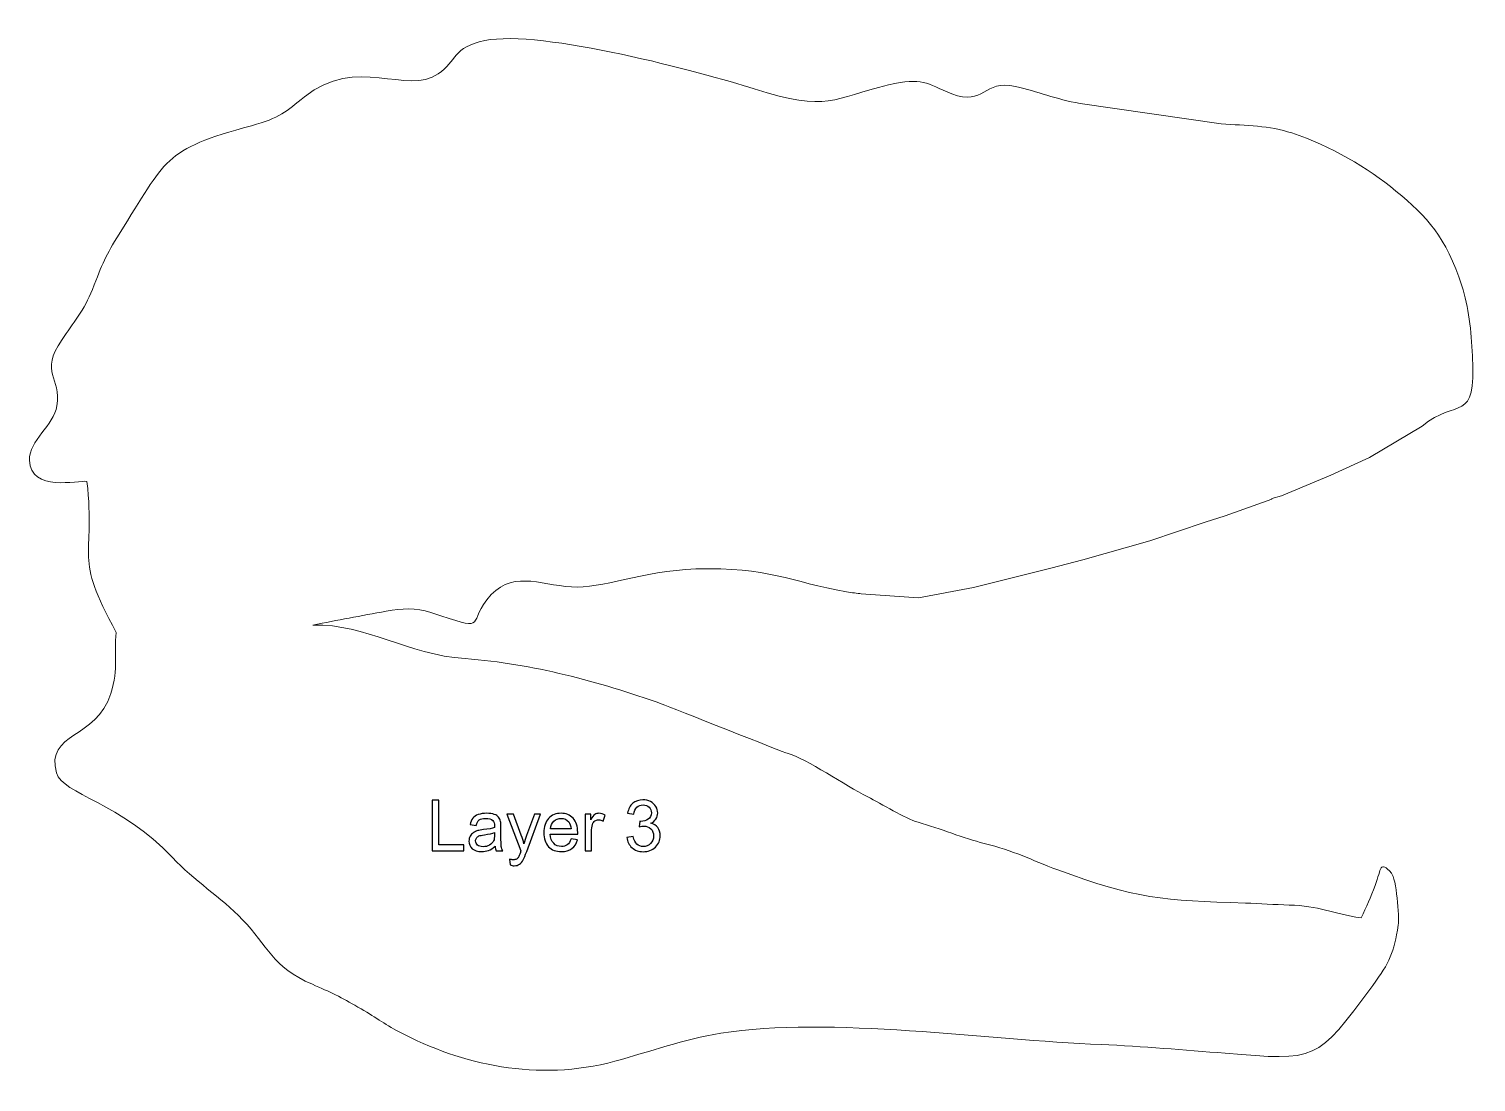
# Model space of a CAD drawing. Header units: millimetres. Extents: x -870 to 610, y 34 to 322.
# Drawn here: x -686.1 to -556.4, y 119.1 to 213.4 of the extents above; entities that cross this region are included whole.
import ezdxf

# ---------------------------------------------------------------- set-up
doc = ezdxf.new("R2010")
doc.units = ezdxf.units.MM
doc.header["$MEASUREMENT"] = 0
doc.layers.add('Layer 1', color=7, linetype='Continuous')

msp = doc.modelspace()

# ---------------------------------------------------------------- linework, layer by layer
at = {"layer": 'Layer 1', "lineweight": 18}
msp.add_open_spline([(-646.9738, 157.0363), (-652.2179, 157.3848), (-655.7936, 160.1444), (-660.6151, 160.0449), (-660.6151, 160.0449), (-658.4227, 160.4716), (-656.3581, 160.8696), (-654.0473, 161.2825), (-654.0473, 161.2825), (-652.6196, 161.5377), (-651.4345, 161.6113), (-650.0394, 161.1551), (-650.0394, 161.1551), (-644.9201, 159.4812), (-646.797, 159.9922), (-645.0445, 162.2961), (-645.0445, 162.2961), (-642.943, 165.059), (-640.4022, 163.6543), (-637.4533, 163.4514), (-637.4533, 163.4514), (-634.7367, 163.2646), (-631.2177, 164.9022), (-626.3146, 165.0637), (-626.3146, 165.0637), (-619.8221, 165.2774), (-617.8943, 163.9113), (-612.8207, 163.0129), (-612.8207, 163.0129), (-612.3047, 162.9215), (-611.8682, 162.9059), (-611.5055, 162.8305), (-611.5055, 162.8305), (-611.5055, 162.8305), (-611.5055, 162.8305), (-611.5055, 162.8305), (-611.5055, 162.8305), (-611.5055, 162.8305), (-606.3756, 162.48), (-606.3756, 162.48), (-606.3756, 162.48), (-606.3756, 162.48), (-601.4445, 163.4096), (-601.4445, 163.4096), (-601.4445, 163.4096), (-601.4445, 163.4096), (-594.5315, 165.1224), (-594.5315, 165.1224), (-594.5315, 165.1224), (-594.5315, 165.1224), (-591.655, 165.8917), (-591.655, 165.8917), (-591.655, 165.8917), (-591.655, 165.8917), (-585.6452, 167.5764), (-585.6452, 167.5764), (-585.6452, 167.5764), (-585.6452, 167.5764), (-580.6869, 169.2461), (-580.6869, 169.2461), (-580.6869, 169.2461), (-580.6869, 169.2461), (-578.9206, 169.8244), (-578.9206, 169.8244), (-578.9206, 169.8244), (-578.9206, 169.8244), (-574.7351, 171.3107), (-574.7351, 171.3107), (-574.7351, 171.3107), (-574.735, 171.329), (-574.7348, 171.3471), (-574.7343, 171.365), (-574.7343, 171.365), (-574.7343, 171.365), (-573.8757, 171.6159), (-573.8757, 171.6159), (-573.8757, 171.6159), (-573.8757, 171.6159), (-569.451, 173.4625), (-569.451, 173.4625), (-569.451, 173.4625), (-569.451, 173.4625), (-565.9894, 175.0373), (-565.9894, 175.0373), (-565.9894, 175.0373), (-565.9894, 175.0373), (-561.2753, 177.8594), (-561.2753, 177.8594), (-561.2753, 177.8594), (-558.13, 180.4905), (-556.4371, 177.8901), (-556.7525, 184.1582), (-556.7525, 184.1582), (-556.8656, 186.4085), (-557.1033, 188.5193), (-557.7125, 190.4304), (-557.7125, 190.4304), (-559.1092, 194.8129), (-560.8261, 196.5918), (-563.609, 198.9052), (-563.609, 198.9052), (-566.1786, 201.0414), (-569.4148, 202.9212), (-572.9481, 204.1102), (-572.9481, 204.1102), (-574.9193, 204.7736), (-577.0536, 204.7751), (-579.2595, 204.9286), (-579.2595, 204.9286), (-579.2595, 204.9286), (-591.8894, 206.7501), (-591.8894, 206.7501), (-591.8894, 206.7501), (-594.1145, 207.1446), (-595.7037, 207.8209), (-597.6784, 208.2776), (-597.6784, 208.2776), (-600.5695, 208.9462), (-600.4699, 206.4705), (-603.3883, 207.622), (-603.3883, 207.622), (-605.7354, 208.5482), (-605.974, 209.1316), (-609.0539, 208.4134), (-609.0539, 208.4134), (-614.0874, 207.2397), (-614.3995, 205.9063), (-621.1048, 208.0573), (-621.1048, 208.0573), (-625.6821, 209.5258), (-640.187, 213.4267), (-645.2216, 212.3863), (-645.2216, 212.3863), (-648.1153, 211.7883), (-647.7077, 210.5713), (-649.3978, 209.3971), (-649.3978, 209.3971), (-652.1646, 207.4748), (-656.7678, 211.08), (-661.3684, 207.3595), (-661.3684, 207.3595), (-663.0018, 206.0387), (-663.606, 205.4354), (-666.1036, 204.7595), (-666.1036, 204.7595), (-674.1365, 202.5857), (-673.6819, 201.7875), (-677.9765, 195.0515), (-677.9765, 195.0515), (-679.16, 193.195), (-679.4937, 192.3532), (-680.3691, 190.0905), (-680.3691, 190.0905), (-681.0743, 188.2677), (-682.1147, 187.047), (-683.0892, 185.6064), (-683.0892, 185.6064), (-685.1706, 182.5292), (-683.1299, 182.3025), (-683.5446, 179.6691), (-683.5446, 179.6691), (-683.818, 177.933), (-686.0503, 176.5513), (-686.0026, 174.8165), (-686.0026, 174.8165), (-685.9222, 171.8933), (-681.6367, 173.0342), (-680.8524, 172.9129), (-680.8524, 172.9129), (-680.0591, 165.811), (-682.129, 166.4539), (-678.2315, 159.3807), (-678.2315, 159.3807), (-678.4899, 157.3906), (-677.9788, 156.2653), (-678.7156, 153.901), (-678.7156, 153.901), (-679.9928, 149.8026), (-684.6165, 150.4457), (-683.5814, 146.8064), (-683.5814, 146.8064), (-683.0307, 144.8706), (-677.8064, 144.1568), (-673.1974, 139.221), (-673.1974, 139.221), (-671.2769, 137.1645), (-668.8949, 135.7024), (-666.9098, 133.6555), (-666.9098, 133.6555), (-664.6459, 131.3211), (-664.2992, 129.4118), (-660.664, 127.8695), (-660.664, 127.8695), (-659.0993, 127.2056), (-658.027, 126.6648), (-656.5831, 125.8374), (-656.5831, 125.8374), (-655.0648, 124.9672), (-654.2914, 124.3439), (-652.8817, 123.6024), (-652.8817, 123.6024), (-647.2816, 120.6571), (-640.4729, 119.1161), (-633.5642, 120.9815), (-633.5642, 120.9815), (-630.3851, 121.84), (-627.4658, 122.9472), (-624.0736, 123.4913), (-624.0736, 123.4913), (-614.3894, 125.0448), (-600.0786, 122.8618), (-590.0282, 122.4749), (-590.0282, 122.4749), (-586.2482, 122.3294), (-582.6075, 121.9663), (-578.9014, 121.6967), (-578.9014, 121.6967), (-570.687, 121.0263), (-570.7611, 120.8872), (-565.6934, 127.7709), (-565.6934, 127.7709), (-564.1628, 129.85), (-563.7883, 130.6931), (-563.4038, 133.1662), (-563.4038, 133.1662), (-563.2915, 133.8887), (-563.5927, 137.363), (-564.0159, 137.8232), (-564.0159, 137.8232), (-565.097, 138.9983), (-564.8844, 138.2774), (-565.4869, 136.7069), (-565.4869, 136.7069), (-565.8842, 135.6716), (-566.2536, 134.8074), (-566.7401, 133.8103), (-566.7401, 133.8103), (-569.2435, 134.2248), (-570.542, 134.9008), (-573.1749, 134.967), (-573.1749, 134.967), (-574.4794, 134.9998), (-575.7903, 135.1019), (-577.098, 135.1492), (-577.098, 135.1492), (-584.4351, 135.3504), (-586.9458, 135.55), (-593.9053, 138.1165), (-593.9053, 138.1165), (-596.3681, 139.0248), (-597.7765, 139.8255), (-600.5021, 140.4946), (-600.5021, 140.4946), (-602.2944, 140.9346), (-604.4605, 141.8376), (-606.4035, 142.3843), (-606.4035, 142.3843), (-607.5901, 142.7182), (-609.6821, 144.0391), (-610.9252, 144.6568), (-610.9252, 144.6568), (-612.9528, 145.6642), (-616.3513, 148.0529), (-618.1351, 148.5584), (-618.1351, 148.5584), (-618.172, 148.526), (-628.6024, 152.7033), (-629.3339, 152.9627), (-629.3339, 152.9627), (-635.1195, 155.0142), (-640.8313, 156.5572), (-646.9738, 157.0363)], degree=3, knots=[0, 0, 0, 0, 0.01449275, 0.01449275, 0.01449275, 0.01449275, 0.02898551, 0.02898551, 0.02898551, 0.02898551, 0.04347826, 0.04347826, 0.04347826, 0.04347826, 0.05797101, 0.05797101, 0.05797101, 0.05797101, 0.07246377, 0.07246377, 0.07246377, 0.07246377, 0.08695652, 0.08695652, 0.08695652, 0.08695652, 0.10144928, 0.10144928, 0.10144928, 0.10144928, 0.11594203, 0.11594203, 0.11594203, 0.11594203, 0.13043478, 0.13043478, 0.13043478, 0.13043478, 0.14492754, 0.14492754, 0.14492754, 0.14492754, 0.15942029, 0.15942029, 0.15942029, 0.15942029, 0.17391304, 0.17391304, 0.17391304, 0.17391304, 0.1884058, 0.1884058, 0.1884058, 0.1884058, 0.20289855, 0.20289855, 0.20289855, 0.20289855, 0.2173913, 0.2173913, 0.2173913, 0.2173913, 0.23188406, 0.23188406, 0.23188406, 0.23188406, 0.24637681, 0.24637681, 0.24637681, 0.24637681, 0.26086957, 0.26086957, 0.26086957, 0.26086957, 0.27536232, 0.27536232, 0.27536232, 0.27536232, 0.28985507, 0.28985507, 0.28985507, 0.28985507, 0.30434783, 0.30434783, 0.30434783, 0.30434783, 0.31884058, 0.31884058, 0.31884058, 0.31884058, 0.33333333, 0.33333333, 0.33333333, 0.33333333, 0.34782609, 0.34782609, 0.34782609, 0.34782609, 0.36231884, 0.36231884, 0.36231884, 0.36231884, 0.37681159, 0.37681159, 0.37681159, 0.37681159, 0.39130435, 0.39130435, 0.39130435, 0.39130435, 0.4057971, 0.4057971, 0.4057971, 0.4057971, 0.42028986, 0.42028986, 0.42028986, 0.42028986, 0.43478261, 0.43478261, 0.43478261, 0.43478261, 0.44927536, 0.44927536, 0.44927536, 0.44927536, 0.46376812, 0.46376812, 0.46376812, 0.46376812, 0.47826087, 0.47826087, 0.47826087, 0.47826087, 0.49275362, 0.49275362, 0.49275362, 0.49275362, 0.50724638, 0.50724638, 0.50724638, 0.50724638, 0.52173913, 0.52173913, 0.52173913, 0.52173913, 0.53623188, 0.53623188, 0.53623188, 0.53623188, 0.55072464, 0.55072464, 0.55072464, 0.55072464, 0.56521739, 0.56521739, 0.56521739, 0.56521739, 0.57971014, 0.57971014, 0.57971014, 0.57971014, 0.5942029, 0.5942029, 0.5942029, 0.5942029, 0.60869565, 0.60869565, 0.60869565, 0.60869565, 0.62318841, 0.62318841, 0.62318841, 0.62318841, 0.63768116, 0.63768116, 0.63768116, 0.63768116, 0.65217391, 0.65217391, 0.65217391, 0.65217391, 0.66666667, 0.66666667, 0.66666667, 0.66666667, 0.68115942, 0.68115942, 0.68115942, 0.68115942, 0.69565217, 0.69565217, 0.69565217, 0.69565217, 0.71014493, 0.71014493, 0.71014493, 0.71014493, 0.72463768, 0.72463768, 0.72463768, 0.72463768, 0.73913043, 0.73913043, 0.73913043, 0.73913043, 0.75362319, 0.75362319, 0.75362319, 0.75362319, 0.76811594, 0.76811594, 0.76811594, 0.76811594, 0.7826087, 0.7826087, 0.7826087, 0.7826087, 0.79710145, 0.79710145, 0.79710145, 0.79710145, 0.8115942, 0.8115942, 0.8115942, 0.8115942, 0.82608696, 0.82608696, 0.82608696, 0.82608696, 0.84057971, 0.84057971, 0.84057971, 0.84057971, 0.85507246, 0.85507246, 0.85507246, 0.85507246, 0.86956522, 0.86956522, 0.86956522, 0.86956522, 0.88405797, 0.88405797, 0.88405797, 0.88405797, 0.89855072, 0.89855072, 0.89855072, 0.89855072, 0.91304348, 0.91304348, 0.91304348, 0.91304348, 0.92753623, 0.92753623, 0.92753623, 0.92753623, 0.94202899, 0.94202899, 0.94202899, 0.94202899, 0.95652174, 0.95652174, 0.95652174, 0.95652174, 0.97101449, 0.97101449, 0.97101449, 0.97101449, 1, 1, 1, 1], dxfattribs=at)
at = {"layer": 'Layer 1'}
for points, knots in [([(-649.9378, 139.8211), (-649.9378, 139.8211), (-649.9378, 144.3677), (-649.9378, 144.3677), (-649.9378, 144.3677), (-649.9378, 144.3677), (-649.3346, 144.3677), (-649.3346, 144.3677), (-649.3346, 144.3677), (-649.3346, 144.3677), (-649.3346, 140.3545), (-649.3346, 140.3545), (-649.3346, 140.3545), (-649.3346, 140.3545), (-647.0994, 140.3545), (-647.0994, 140.3545), (-647.0994, 140.3545), (-647.0994, 140.3545), (-647.0994, 139.8211), (-647.0994, 139.8211), (-647.0994, 139.8211), (-647.0994, 139.8211), (-649.9378, 139.8211), (-649.9378, 139.8211)], [0, 0, 0, 0, 0.14285714, 0.14285714, 0.14285714, 0.14285714, 0.28571429, 0.28571429, 0.28571429, 0.28571429, 0.42857143, 0.42857143, 0.42857143, 0.42857143, 0.57142857, 0.57142857, 0.57142857, 0.57142857, 0.71428571, 0.71428571, 0.71428571, 0.71428571, 1, 1, 1, 1]), ([(-632.4858, 141.0276), (-632.4858, 141.0276), (-631.927, 141.1038), (-631.927, 141.1038), (-631.927, 141.1038), (-631.8624, 140.7863), (-631.7545, 140.5577), (-631.601, 140.418), (-631.601, 140.418), (-631.4476, 140.2783), (-631.2592, 140.2085), (-631.0359, 140.2085), (-631.0359, 140.2085), (-630.7713, 140.2085), (-630.548, 140.2995), (-630.3681, 140.4815), (-630.3681, 140.4815), (-630.1882, 140.6635), (-630.0982, 140.889), (-630.0982, 141.1578), (-630.0982, 141.1578), (-630.0982, 141.4139), (-630.1818, 141.6256), (-630.3501, 141.7928), (-630.3501, 141.7928), (-630.5173, 141.9589), (-630.73, 142.0425), (-630.9893, 142.0425), (-630.9893, 142.0425), (-631.0951, 142.0425), (-631.2264, 142.0214), (-631.3841, 141.9801), (-631.3841, 141.9801), (-631.3841, 141.9801), (-631.3216, 142.4691), (-631.3216, 142.4691), (-631.3216, 142.4691), (-631.2846, 142.4648), (-631.2539, 142.4627), (-631.2317, 142.4627), (-631.2317, 142.4627), (-630.9925, 142.4627), (-630.7787, 142.5251), (-630.5871, 142.649), (-630.5871, 142.649), (-630.3966, 142.7728), (-630.3014, 142.9633), (-630.3014, 143.2205), (-630.3014, 143.2205), (-630.3014, 143.4247), (-630.3712, 143.5941), (-630.5099, 143.7285), (-630.5099, 143.7285), (-630.6485, 143.8629), (-630.8274, 143.9296), (-631.0465, 143.9296), (-631.0465, 143.9296), (-631.2645, 143.9296), (-631.4455, 143.8608), (-631.5904, 143.7232), (-631.5904, 143.7232), (-631.7354, 143.5856), (-631.8286, 143.3792), (-631.8698, 143.1041), (-631.8698, 143.1041), (-631.8698, 143.1041), (-632.4286, 143.2057), (-632.4286, 143.2057), (-632.4286, 143.2057), (-632.3599, 143.5803), (-632.2053, 143.8713), (-631.963, 144.0777), (-631.963, 144.0777), (-631.7217, 144.2841), (-631.4201, 144.3868), (-631.0602, 144.3868), (-631.0602, 144.3868), (-630.8126, 144.3868), (-630.584, 144.3338), (-630.3755, 144.2269), (-630.3755, 144.2269), (-630.1659, 144.1211), (-630.0061, 143.9761), (-629.8961, 143.793), (-629.8961, 143.793), (-629.7849, 143.6089), (-629.7299, 143.4141), (-629.7299, 143.2078), (-629.7299, 143.2078), (-629.7299, 143.012), (-629.7828, 142.8342), (-629.8876, 142.6733), (-629.8876, 142.6733), (-629.9934, 142.5124), (-630.1501, 142.3844), (-630.3564, 142.2891), (-630.3564, 142.2891), (-630.0876, 142.2278), (-629.8791, 142.0986), (-629.7299, 141.9028), (-629.7299, 141.9028), (-629.5817, 141.7081), (-629.5076, 141.4626), (-629.5076, 141.1694), (-629.5076, 141.1694), (-629.5076, 140.7725), (-629.6526, 140.4349), (-629.9416, 140.1587), (-629.9416, 140.1587), (-630.2315, 139.8825), (-630.5977, 139.7449), (-631.0401, 139.7449), (-631.0401, 139.7449), (-631.4391, 139.7449), (-631.7704, 139.8645), (-632.0339, 140.1026), (-632.0339, 140.1026), (-632.2985, 140.3407), (-632.4488, 140.6487), (-632.4858, 141.0276)], [0, 0, 0, 0, 0.03225806, 0.03225806, 0.03225806, 0.03225806, 0.06451613, 0.06451613, 0.06451613, 0.06451613, 0.09677419, 0.09677419, 0.09677419, 0.09677419, 0.12903226, 0.12903226, 0.12903226, 0.12903226, 0.16129032, 0.16129032, 0.16129032, 0.16129032, 0.19354839, 0.19354839, 0.19354839, 0.19354839, 0.22580645, 0.22580645, 0.22580645, 0.22580645, 0.25806452, 0.25806452, 0.25806452, 0.25806452, 0.29032258, 0.29032258, 0.29032258, 0.29032258, 0.32258065, 0.32258065, 0.32258065, 0.32258065, 0.35483871, 0.35483871, 0.35483871, 0.35483871, 0.38709677, 0.38709677, 0.38709677, 0.38709677, 0.41935484, 0.41935484, 0.41935484, 0.41935484, 0.4516129, 0.4516129, 0.4516129, 0.4516129, 0.48387097, 0.48387097, 0.48387097, 0.48387097, 0.51612903, 0.51612903, 0.51612903, 0.51612903, 0.5483871, 0.5483871, 0.5483871, 0.5483871, 0.58064516, 0.58064516, 0.58064516, 0.58064516, 0.61290323, 0.61290323, 0.61290323, 0.61290323, 0.64516129, 0.64516129, 0.64516129, 0.64516129, 0.67741935, 0.67741935, 0.67741935, 0.67741935, 0.70967742, 0.70967742, 0.70967742, 0.70967742, 0.74193548, 0.74193548, 0.74193548, 0.74193548, 0.77419355, 0.77419355, 0.77419355, 0.77419355, 0.80645161, 0.80645161, 0.80645161, 0.80645161, 0.83870968, 0.83870968, 0.83870968, 0.83870968, 0.87096774, 0.87096774, 0.87096774, 0.87096774, 0.90322581, 0.90322581, 0.90322581, 0.90322581, 0.93548387, 0.93548387, 0.93548387, 0.93548387, 1, 1, 1, 1]), ([(-644.2979, 140.2339), (-644.5054, 140.0571), (-644.7054, 139.9333), (-644.897, 139.8603), (-644.897, 139.8603), (-645.0885, 139.7872), (-645.2938, 139.7512), (-645.514, 139.7512), (-645.514, 139.7512), (-645.8759, 139.7512), (-646.1543, 139.8391), (-646.349, 140.0158), (-646.349, 140.0158), (-646.5437, 140.1915), (-646.6411, 140.4169), (-646.6411, 140.6911), (-646.6411, 140.6911), (-646.6411, 140.8519), (-646.6041, 140.999), (-646.531, 141.1324), (-646.531, 141.1324), (-646.4569, 141.2657), (-646.3606, 141.3716), (-646.2421, 141.452), (-646.2421, 141.452), (-646.1225, 141.5324), (-645.9892, 141.5938), (-645.8399, 141.6351), (-645.8399, 141.6351), (-645.7299, 141.6637), (-645.5637, 141.6912), (-645.3425, 141.7187), (-645.3425, 141.7187), (-644.8917, 141.7716), (-644.5583, 141.8362), (-644.3456, 141.9103), (-644.3456, 141.9103), (-644.3435, 141.9865), (-644.3424, 142.0351), (-644.3424, 142.0552), (-644.3424, 142.0552), (-644.3424, 142.2817), (-644.3953, 142.4415), (-644.5011, 142.5347), (-644.5011, 142.5347), (-644.644, 142.6606), (-644.8567, 142.7231), (-645.1383, 142.7231), (-645.1383, 142.7231), (-645.4018, 142.7231), (-645.5965, 142.6765), (-645.7214, 142.5844), (-645.7214, 142.5844), (-645.8473, 142.4923), (-645.9394, 142.3294), (-645.9997, 142.0944), (-645.9997, 142.0944), (-645.9997, 142.0944), (-646.5458, 142.1706), (-646.5458, 142.1706), (-646.5458, 142.1706), (-646.4961, 142.4045), (-646.4146, 142.5939), (-646.3003, 142.7379), (-646.3003, 142.7379), (-646.186, 142.8818), (-646.0209, 142.9919), (-645.805, 143.0702), (-645.805, 143.0702), (-645.5902, 143.1474), (-645.3393, 143.1866), (-645.0557, 143.1866), (-645.0557, 143.1866), (-644.7742, 143.1866), (-644.5445, 143.1538), (-644.3678, 143.0871), (-644.3678, 143.0871), (-644.1921, 143.0204), (-644.0619, 142.9379), (-643.9794, 142.8374), (-643.9794, 142.8374), (-643.8968, 142.7368), (-643.8386, 142.6098), (-643.8048, 142.4564), (-643.8048, 142.4564), (-643.7868, 142.3611), (-643.7772, 142.1897), (-643.7772, 141.9431), (-643.7772, 141.9431), (-643.7772, 141.9431), (-643.7772, 141.2022), (-643.7772, 141.2022), (-643.7772, 141.2022), (-643.7772, 140.6847), (-643.7656, 140.3577), (-643.7423, 140.219), (-643.7423, 140.219), (-643.7201, 140.0804), (-643.6735, 139.9481), (-643.6058, 139.8211), (-643.6058, 139.8211), (-643.6058, 139.8211), (-644.19, 139.8211), (-644.19, 139.8211), (-644.19, 139.8211), (-644.2461, 139.9386), (-644.2821, 140.0762), (-644.2979, 140.2339)], [0, 0, 0, 0, 0.03571429, 0.03571429, 0.03571429, 0.03571429, 0.07142857, 0.07142857, 0.07142857, 0.07142857, 0.10714286, 0.10714286, 0.10714286, 0.10714286, 0.14285714, 0.14285714, 0.14285714, 0.14285714, 0.17857143, 0.17857143, 0.17857143, 0.17857143, 0.21428571, 0.21428571, 0.21428571, 0.21428571, 0.25, 0.25, 0.25, 0.25, 0.28571429, 0.28571429, 0.28571429, 0.28571429, 0.32142857, 0.32142857, 0.32142857, 0.32142857, 0.35714286, 0.35714286, 0.35714286, 0.35714286, 0.39285714, 0.39285714, 0.39285714, 0.39285714, 0.42857143, 0.42857143, 0.42857143, 0.42857143, 0.46428571, 0.46428571, 0.46428571, 0.46428571, 0.5, 0.5, 0.5, 0.5, 0.53571429, 0.53571429, 0.53571429, 0.53571429, 0.57142857, 0.57142857, 0.57142857, 0.57142857, 0.60714286, 0.60714286, 0.60714286, 0.60714286, 0.64285714, 0.64285714, 0.64285714, 0.64285714, 0.67857143, 0.67857143, 0.67857143, 0.67857143, 0.71428571, 0.71428571, 0.71428571, 0.71428571, 0.75, 0.75, 0.75, 0.75, 0.78571429, 0.78571429, 0.78571429, 0.78571429, 0.82142857, 0.82142857, 0.82142857, 0.82142857, 0.85714286, 0.85714286, 0.85714286, 0.85714286, 0.89285714, 0.89285714, 0.89285714, 0.89285714, 0.92857143, 0.92857143, 0.92857143, 0.92857143, 1, 1, 1, 1]), ([(-642.9443, 138.5543), (-642.9443, 138.5543), (-643.0078, 139.0707), (-643.0078, 139.0707), (-643.0078, 139.0707), (-642.885, 139.0379), (-642.7792, 139.021), (-642.6882, 139.021), (-642.6882, 139.021), (-642.5633, 139.021), (-642.4638, 139.0422), (-642.3897, 139.0834), (-642.3897, 139.0834), (-642.3146, 139.1247), (-642.2532, 139.1829), (-642.2056, 139.257), (-642.2056, 139.257), (-642.1707, 139.3131), (-642.1135, 139.4517), (-642.0352, 139.674), (-642.0352, 139.674), (-642.0246, 139.7047), (-642.0087, 139.7502), (-641.9854, 139.8105), (-641.9854, 139.8105), (-641.9854, 139.8105), (-643.2364, 143.1168), (-643.2364, 143.1168), (-643.2364, 143.1168), (-643.2364, 143.1168), (-642.6395, 143.1168), (-642.6395, 143.1168), (-642.6395, 143.1168), (-642.6395, 143.1168), (-641.9516, 141.2139), (-641.9516, 141.2139), (-641.9516, 141.2139), (-641.8616, 140.9736), (-641.7822, 140.7196), (-641.7113, 140.4529), (-641.7113, 140.4529), (-641.6468, 140.7038), (-641.5706, 140.9514), (-641.4817, 141.1948), (-641.4817, 141.1948), (-641.4817, 141.1948), (-640.7789, 143.1168), (-640.7789, 143.1168), (-640.7789, 143.1168), (-640.7789, 143.1168), (-640.2212, 143.1168), (-640.2212, 143.1168), (-640.2212, 143.1168), (-640.2212, 143.1168), (-641.4669, 139.7639), (-641.4669, 139.7639), (-641.4669, 139.7639), (-641.6013, 139.4031), (-641.706, 139.1554), (-641.7812, 139.0189), (-641.7812, 139.0189), (-641.8807, 138.8358), (-641.995, 138.7014), (-642.123, 138.6157), (-642.123, 138.6157), (-642.2521, 138.5299), (-642.4056, 138.4876), (-642.5834, 138.4876), (-642.5834, 138.4876), (-642.6914, 138.4876), (-642.812, 138.5098), (-642.9443, 138.5543)], [0, 0, 0, 0, 0.05263158, 0.05263158, 0.05263158, 0.05263158, 0.10526316, 0.10526316, 0.10526316, 0.10526316, 0.15789474, 0.15789474, 0.15789474, 0.15789474, 0.21052632, 0.21052632, 0.21052632, 0.21052632, 0.26315789, 0.26315789, 0.26315789, 0.26315789, 0.31578947, 0.31578947, 0.31578947, 0.31578947, 0.36842105, 0.36842105, 0.36842105, 0.36842105, 0.42105263, 0.42105263, 0.42105263, 0.42105263, 0.47368421, 0.47368421, 0.47368421, 0.47368421, 0.52631579, 0.52631579, 0.52631579, 0.52631579, 0.57894737, 0.57894737, 0.57894737, 0.57894737, 0.63157895, 0.63157895, 0.63157895, 0.63157895, 0.68421053, 0.68421053, 0.68421053, 0.68421053, 0.73684211, 0.73684211, 0.73684211, 0.73684211, 0.78947368, 0.78947368, 0.78947368, 0.78947368, 0.84210526, 0.84210526, 0.84210526, 0.84210526, 0.89473684, 0.89473684, 0.89473684, 0.89473684, 1, 1, 1, 1]), ([(-637.496, 140.8879), (-637.496, 140.8879), (-636.9181, 140.8117), (-636.9181, 140.8117), (-636.9181, 140.8117), (-637.0081, 140.4762), (-637.1764, 140.2148), (-637.4219, 140.0296), (-637.4219, 140.0296), (-637.6674, 139.8444), (-637.9807, 139.7512), (-638.3628, 139.7512), (-638.3628, 139.7512), (-638.8433, 139.7512), (-639.2243, 139.8994), (-639.5058, 140.1958), (-639.5058, 140.1958), (-639.7873, 140.491), (-639.928, 140.907), (-639.928, 141.4414), (-639.928, 141.4414), (-639.928, 141.9939), (-639.7862, 142.4235), (-639.5015, 142.7283), (-639.5015, 142.7283), (-639.2168, 143.0342), (-638.8475, 143.1866), (-638.3935, 143.1866), (-638.3935, 143.1866), (-637.9543, 143.1866), (-637.5955, 143.0374), (-637.3171, 142.7379), (-637.3171, 142.7379), (-637.0388, 142.4384), (-636.8991, 142.0171), (-636.8991, 141.4742), (-636.8991, 141.4742), (-636.8991, 141.4414), (-636.9002, 141.3917), (-636.9023, 141.3261), (-636.9023, 141.3261), (-636.9023, 141.3261), (-639.3565, 141.3261), (-639.3565, 141.3261), (-639.3565, 141.3261), (-639.3354, 140.9652), (-639.2338, 140.6879), (-639.0496, 140.4963), (-639.0496, 140.4963), (-638.8665, 140.3048), (-638.6369, 140.2085), (-638.3628, 140.2085), (-638.3628, 140.2085), (-638.1585, 140.2085), (-637.9839, 140.2624), (-637.84, 140.3704), (-637.84, 140.3704), (-637.695, 140.4783), (-637.5807, 140.6508), (-637.496, 140.8879)], [0, 0, 0, 0, 0.0625, 0.0625, 0.0625, 0.0625, 0.125, 0.125, 0.125, 0.125, 0.1875, 0.1875, 0.1875, 0.1875, 0.25, 0.25, 0.25, 0.25, 0.3125, 0.3125, 0.3125, 0.3125, 0.375, 0.375, 0.375, 0.375, 0.4375, 0.4375, 0.4375, 0.4375, 0.5, 0.5, 0.5, 0.5, 0.5625, 0.5625, 0.5625, 0.5625, 0.625, 0.625, 0.625, 0.625, 0.6875, 0.6875, 0.6875, 0.6875, 0.75, 0.75, 0.75, 0.75, 0.8125, 0.8125, 0.8125, 0.8125, 0.875, 0.875, 0.875, 0.875, 1, 1, 1, 1]), ([(-639.3248, 141.7833), (-639.3248, 141.7833), (-637.4896, 141.7833), (-637.4896, 141.7833), (-637.4896, 141.7833), (-637.514, 142.0605), (-637.5849, 142.268), (-637.7003, 142.4066), (-637.7003, 142.4066), (-637.877, 142.6215), (-638.1077, 142.7294), (-638.3903, 142.7294), (-638.3903, 142.7294), (-638.6464, 142.7294), (-638.8612, 142.6437), (-639.0359, 142.4722), (-639.0359, 142.4722), (-639.2094, 142.3008), (-639.3057, 142.0711), (-639.3248, 141.7833)], [0, 0, 0, 0, 0.16666667, 0.16666667, 0.16666667, 0.16666667, 0.33333333, 0.33333333, 0.33333333, 0.33333333, 0.5, 0.5, 0.5, 0.5, 0.66666667, 0.66666667, 0.66666667, 0.66666667, 1, 1, 1, 1]), ([(-636.2185, 139.8211), (-636.2185, 139.8211), (-636.2185, 143.1168), (-636.2185, 143.1168), (-636.2185, 143.1168), (-636.2185, 143.1168), (-635.7169, 143.1168), (-635.7169, 143.1168), (-635.7169, 143.1168), (-635.7169, 143.1168), (-635.7169, 142.6119), (-635.7169, 142.6119), (-635.7169, 142.6119), (-635.5888, 142.8458), (-635.4703, 143.0003), (-635.3613, 143.0744), (-635.3613, 143.0744), (-635.2523, 143.1496), (-635.1327, 143.1866), (-635.0025, 143.1866), (-635.0025, 143.1866), (-634.8141, 143.1866), (-634.6226, 143.1273), (-634.4278, 143.0099), (-634.4278, 143.0099), (-634.4278, 143.0099), (-634.6268, 142.4945), (-634.6268, 142.4945), (-634.6268, 142.4945), (-634.7623, 142.5707), (-634.8977, 142.6088), (-635.0332, 142.6088), (-635.0332, 142.6088), (-635.1549, 142.6088), (-635.2639, 142.5717), (-635.3602, 142.4987), (-635.3602, 142.4987), (-635.4565, 142.4257), (-635.5253, 142.3241), (-635.5666, 142.1939), (-635.5666, 142.1939), (-635.6291, 141.996), (-635.6597, 141.779), (-635.6597, 141.543), (-635.6597, 141.543), (-635.6597, 141.543), (-635.6597, 139.8211), (-635.6597, 139.8211), (-635.6597, 139.8211), (-635.6597, 139.8211), (-636.2185, 139.8211), (-636.2185, 139.8211)], [0, 0, 0, 0, 0.07142857, 0.07142857, 0.07142857, 0.07142857, 0.14285714, 0.14285714, 0.14285714, 0.14285714, 0.21428571, 0.21428571, 0.21428571, 0.21428571, 0.28571429, 0.28571429, 0.28571429, 0.28571429, 0.35714286, 0.35714286, 0.35714286, 0.35714286, 0.42857143, 0.42857143, 0.42857143, 0.42857143, 0.5, 0.5, 0.5, 0.5, 0.57142857, 0.57142857, 0.57142857, 0.57142857, 0.64285714, 0.64285714, 0.64285714, 0.64285714, 0.71428571, 0.71428571, 0.71428571, 0.71428571, 0.78571429, 0.78571429, 0.78571429, 0.78571429, 0.85714286, 0.85714286, 0.85714286, 0.85714286, 1, 1, 1, 1]), ([(-644.3424, 141.4721), (-644.5456, 141.3896), (-644.8504, 141.3197), (-645.2568, 141.2626), (-645.2568, 141.2626), (-645.4875, 141.2297), (-645.6505, 141.1927), (-645.7457, 141.1514), (-645.7457, 141.1514), (-645.841, 141.1102), (-645.914, 141.0498), (-645.9659, 140.9715), (-645.9659, 140.9715), (-646.0177, 140.8921), (-646.0442, 140.8043), (-646.0442, 140.7069), (-646.0442, 140.7069), (-646.0442, 140.5598), (-645.9881, 140.436), (-645.8749, 140.3376), (-645.8749, 140.3376), (-645.7616, 140.2391), (-645.5965, 140.1894), (-645.3796, 140.1894), (-645.3796, 140.1894), (-645.1647, 140.1894), (-644.9732, 140.236), (-644.8049, 140.3302), (-644.8049, 140.3302), (-644.6377, 140.4233), (-644.5138, 140.5514), (-644.4355, 140.7133), (-644.4355, 140.7133), (-644.3752, 140.8392), (-644.3456, 141.0244), (-644.3456, 141.2689), (-644.3456, 141.2689), (-644.3456, 141.2689), (-644.3424, 141.4721), (-644.3424, 141.4721)], [0, 0, 0, 0, 0.09090909, 0.09090909, 0.09090909, 0.09090909, 0.18181818, 0.18181818, 0.18181818, 0.18181818, 0.27272727, 0.27272727, 0.27272727, 0.27272727, 0.36363636, 0.36363636, 0.36363636, 0.36363636, 0.45454545, 0.45454545, 0.45454545, 0.45454545, 0.54545455, 0.54545455, 0.54545455, 0.54545455, 0.63636364, 0.63636364, 0.63636364, 0.63636364, 0.72727273, 0.72727273, 0.72727273, 0.72727273, 0.81818182, 0.81818182, 0.81818182, 0.81818182, 1, 1, 1, 1])]:
    msp.add_open_spline(points, degree=3, knots=knots, dxfattribs=at)

doc.saveas('drawing.dxf')
